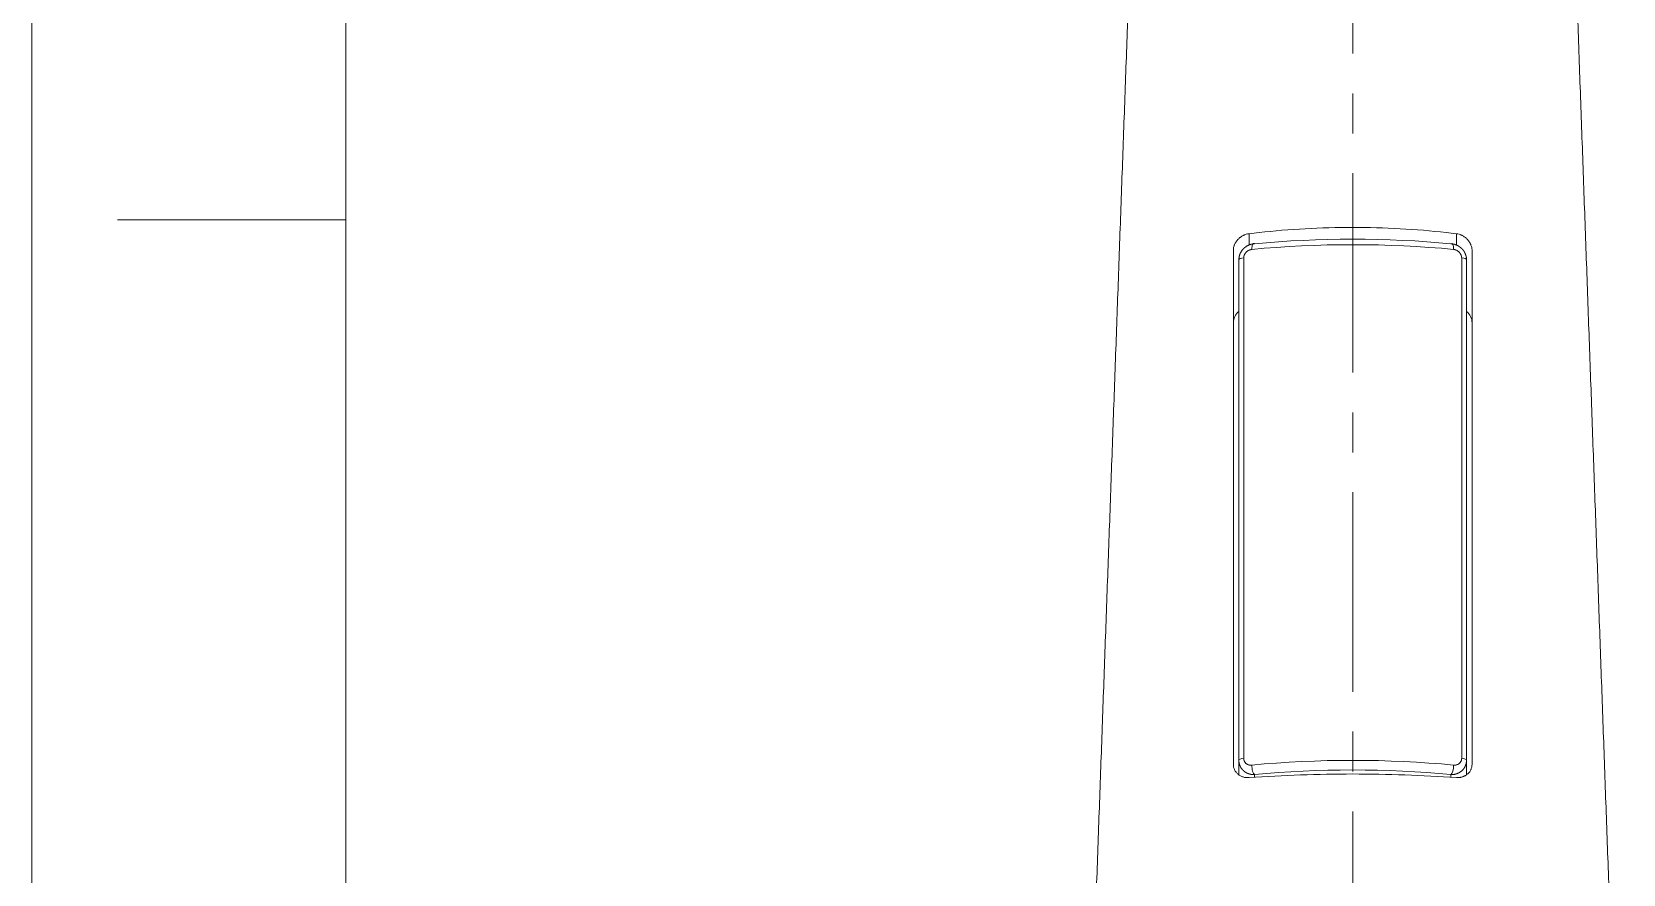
# Model space of a CAD drawing. Header units: millimetres. Extents: x 7606 to 8200, y 2765 to 3605.
# Drawn here: x 7606.4 to 7707.8, y 3243.4 to 3297 of the extents above; entities that cross this region are included whole.
import ezdxf

# ---------------------------------------------------------------- set-up
doc = ezdxf.new("R2010")
doc.units = ezdxf.units.MM
doc.linetypes.add('CENTERX2', pattern=[20.32, 12.7, -2.54, 2.54, -2.54])
doc.layers.get('0').update_dxf_attribs({"color": 3})
doc.layers.add('CENTER', color=1, linetype='CENTERX2', lineweight=15)
doc.layers.add('FORM', color=7, linetype='Continuous', lineweight=13)

msp = doc.modelspace()

# ---------------------------------------------------------------- linework, layer by layer
at = {"linetype": 'Continuous', "lineweight": 13, "extrusion": (0, 1, 0)}
for p, q in [((7683.95, 3284.19), (7683.95, 3283.46)), ((7697.15, 3283.46), (7697.15, 3284.19)), ((7683.61, 3282.65), (7683.61, 3250.78)), ((7697.49, 3250.78), (7697.49, 3282.65)), ((7684.3, 3249.74), (7684.3, 3249.57)), ((7696.8, 3249.57), (7696.8, 3249.74))]:
    msp.add_line(p, q, dxfattribs=at)
at = {"linetype": 'Continuous', "lineweight": 18, "extrusion": (0, 1, 0)}
for p, q in [((7683.3, 3250.66), (7683.3, 3282.53)), ((7697.8, 3282.53), (7697.8, 3250.66)), ((7683.3, 3249.73), (7683.3, 3250.66)), ((7697.8, 3250.66), (7697.8, 3249.74))]:
    msp.add_line(p, q, dxfattribs=at)
at = {"linetype": 'Continuous', "lineweight": 13}
for centre, major_axis, start_param, end_param in [((7690.55, 3278.76), (18.27, 0), 1.21141, 1.930183), ((7683.8, 3282.53), (0.5, 0), 1.960415, 3.141593), ((7697.3, 3282.53), (0.5, 0), 0, 1.181177), ((7683.8, 3250.66), (0.5, 0), 1.960415, 3.141593), ((7690.55, 3245.92), (-18.27, 0), 4.353003, 5.071775), ((7697.3, 3250.66), (0.5, 0), 0, 1.181177)]:
    msp.add_ellipse(centre, major_axis=major_axis, ratio=0.258819, start_param=start_param, end_param=end_param, dxfattribs=at)
at = {"linetype": 'Continuous', "lineweight": 18}
for centre, major_axis, ratio, start_param, end_param in [((7684.3, 3283.07), (-0.048, 0.498), 0.339716, 6.004403, 7.5752), ((7690.55, 3279.24), (-17.77, 0), 0.258819, 4.353003, 5.071775), ((7696.8, 3283.07), (0.048, 0.498), 0.339716, 4.991171, 6.561967), ((7683.95, 3278.52), (-1, 0), 0.939693, 5.419984, 6.283185), ((7697.15, 3278.52), (-1, 0), 0.939693, 3.141593, 4.004794), ((7684.3, 3250.22), (-0.048, 0.498), 0.339716, 1.292014, 2.862811), ((7690.55, 3245.44), (17.77, 0), 0.258819, 1.21141, 1.930183), ((7696.8, 3250.22), (0.048, 0.498), 0.339716, 3.420375, 4.991171)]:
    msp.add_ellipse(centre, major_axis=major_axis, ratio=ratio, start_param=start_param, end_param=end_param, dxfattribs=at)
for points in [[(7676.27, 3299.29), (7674.79, 3258.23), (7673.32, 3217.2)], [(7707.78, 3217.2), (7706.3, 3258.23), (7704.83, 3299.29)]]:
    msp.add_open_spline(points, degree=2, dxfattribs=at)
for points, knots in [([(7682.95, 3283.13), (7682.95, 3283.19), (7682.95, 3283.25), (7682.97, 3283.35), (7682.98, 3283.38), (7683, 3283.43), (7683, 3283.44), (7683.01, 3283.47), (7683.02, 3283.49), (7683.05, 3283.56), (7683.09, 3283.62), (7683.13, 3283.69), (7683.14, 3283.71), (7683.16, 3283.73), (7683.19, 3283.77), (7683.25, 3283.84), (7683.3, 3283.88), (7683.34, 3283.92), (7683.35, 3283.93), (7683.38, 3283.95), (7683.39, 3283.96), (7683.46, 3284.01), (7683.52, 3284.04), (7683.59, 3284.08), (7683.6, 3284.09), (7683.63, 3284.1), (7683.65, 3284.11), (7683.7, 3284.13), (7683.73, 3284.14), (7683.82, 3284.17), (7683.88, 3284.18), (7683.95, 3284.19)], [0, 0, 0, 0, 0.125, 0.125, 0.1875, 0.1875, 0.21875, 0.21875, 0.25, 0.25, 0.375, 0.375, 0.40625, 0.40625, 0.4375, 0.5, 0.5625, 0.5625, 0.59375, 0.59375, 0.625, 0.625, 0.75, 0.75, 0.78125, 0.78125, 0.8125, 0.8125, 0.875, 0.875, 1, 1, 1, 1]), ([(7697.15, 3284.19), (7696.93, 3284.21), (7694.82, 3284.47), (7692.57, 3284.59), (7688.52, 3284.59), (7686.27, 3284.47), (7684.16, 3284.21), (7683.95, 3284.19)], [0, 0, 0, 0, 0.050862, 0.5, 0.5, 0.949138, 1, 1, 1, 1]), ([(7697.15, 3284.19), (7697.21, 3284.18), (7697.27, 3284.17), (7697.37, 3284.14), (7697.4, 3284.13), (7697.44, 3284.11), (7697.46, 3284.1), (7697.49, 3284.09), (7697.5, 3284.08), (7697.58, 3284.04), (7697.64, 3284.01), (7697.72, 3283.95), (7697.74, 3283.93), (7697.79, 3283.88), (7697.82, 3283.86), (7697.89, 3283.79), (7697.93, 3283.73), (7697.99, 3283.65), (7698.01, 3283.62), (7698.03, 3283.58), (7698.04, 3283.56), (7698.05, 3283.53), (7698.06, 3283.52), (7698.09, 3283.44), (7698.11, 3283.38), (7698.13, 3283.3), (7698.13, 3283.29), (7698.14, 3283.26), (7698.14, 3283.24), (7698.15, 3283.19), (7698.15, 3283.16), (7698.15, 3283.13)], [0, 0, 0, 0, 0.125, 0.125, 0.1875, 0.1875, 0.21875, 0.21875, 0.25, 0.25, 0.375, 0.375, 0.4375, 0.4375, 0.5, 0.5, 0.625, 0.625, 0.6875, 0.6875, 0.71875, 0.71875, 0.75, 0.75, 0.875, 0.875, 0.90625, 0.90625, 0.9375, 0.9375, 1, 1, 1, 1]), ([(7682.95, 3283.13), (7682.95, 3280.41), (7682.95, 3277.68), (7682.95, 3272.23), (7682.95, 3269.51), (7682.95, 3261.32), (7682.95, 3255.86), (7682.95, 3250.4)], [0, 0, 0, 0, 0.25, 0.25, 0.5, 0.5, 1, 1, 1, 1]), ([(7683.3, 3282.53), (7683.3, 3282.54), (7683.3, 3282.55), (7683.3, 3282.56), (7683.3, 3282.58), (7683.3, 3282.59), (7683.3, 3282.61), (7683.3, 3282.63), (7683.3, 3282.64), (7683.31, 3282.66), (7683.31, 3282.68), (7683.31, 3282.7), (7683.31, 3282.71), (7683.32, 3282.73), (7683.32, 3282.75), (7683.33, 3282.77), (7683.33, 3282.79), (7683.34, 3282.81), (7683.34, 3282.82), (7683.35, 3282.84), (7683.36, 3282.86), (7683.36, 3282.88), (7683.37, 3282.9), (7683.38, 3282.92), (7683.39, 3282.94), (7683.4, 3282.96), (7683.41, 3282.98), (7683.42, 3283), (7683.43, 3283.02), (7683.44, 3283.04), (7683.45, 3283.06), (7683.46, 3283.07), (7683.48, 3283.09), (7683.49, 3283.11), (7683.5, 3283.13), (7683.52, 3283.15), (7683.53, 3283.17), (7683.55, 3283.19), (7683.57, 3283.21), (7683.58, 3283.23), (7683.6, 3283.24), (7683.62, 3283.26), (7683.64, 3283.28), (7683.66, 3283.3), (7683.68, 3283.31), (7683.7, 3283.33), (7683.72, 3283.35), (7683.74, 3283.36), (7683.77, 3283.38), (7683.79, 3283.39), (7683.81, 3283.41), (7683.84, 3283.42), (7683.86, 3283.43), (7683.89, 3283.44), (7683.92, 3283.46), (7683.94, 3283.47), (7683.97, 3283.48), (7684, 3283.49), (7684.02, 3283.5), (7684.05, 3283.51), (7684.08, 3283.52), (7684.11, 3283.52), (7684.14, 3283.53), (7684.17, 3283.53), (7684.2, 3283.54), (7684.23, 3283.54), (7684.27, 3283.55), (7684.29, 3283.55), (7684.3, 3283.55)], [0, 0, 0, 0, 0.010106, 0.020363, 0.030772, 0.041333, 0.052047, 0.062912, 0.073931, 0.085103, 0.096428, 0.107906, 0.119538, 0.131324, 0.143264, 0.155359, 0.167608, 0.180011, 0.19257, 0.205283, 0.218152, 0.231176, 0.244355, 0.25769, 0.271181, 0.284827, 0.29863, 0.312589, 0.326704, 0.340975, 0.355403, 0.369987, 0.384728, 0.399626, 0.414681, 0.429892, 0.445261, 0.460787, 0.47647, 0.492311, 0.508309, 0.524464, 0.540777, 0.557248, 0.573876, 0.590662, 0.607606, 0.624708, 0.641968, 0.659386, 0.676962, 0.694697, 0.712589, 0.73064, 0.748849, 0.767217, 0.785743, 0.804427, 0.82327, 0.842272, 0.861432, 0.880751, 0.900229, 0.919865, 0.939661, 0.959615, 0.979728, 1, 1, 1, 1]), ([(7684.12, 3283.19), (7684.12, 3283.19), (7684.11, 3283.18), (7684.1, 3283.18), (7684.08, 3283.18), (7684.07, 3283.18), (7684.06, 3283.18), (7684.05, 3283.17), (7684.04, 3283.17), (7684.02, 3283.17), (7684.01, 3283.16), (7684, 3283.16), (7683.99, 3283.16), (7683.98, 3283.15), (7683.97, 3283.15), (7683.95, 3283.14), (7683.94, 3283.14), (7683.91, 3283.12), (7683.84, 3283.09), (7683.78, 3283.03), (7683.73, 3282.98), (7683.7, 3282.94), (7683.67, 3282.89), (7683.65, 3282.86), (7683.64, 3282.83), (7683.63, 3282.81), (7683.63, 3282.79), (7683.62, 3282.77), (7683.62, 3282.75), (7683.61, 3282.73), (7683.61, 3282.71), (7683.61, 3282.69), (7683.61, 3282.67), (7683.61, 3282.66), (7683.61, 3282.65)], [0, 0, 0, 0, 0.015819, 0.031577, 0.047282, 0.062941, 0.078561, 0.094148, 0.109712, 0.125258, 0.140794, 0.156327, 0.171866, 0.187416, 0.202986, 0.218583, 0.234215, 0.249887, 0.375803, 0.499366, 0.563307, 0.625808, 0.687522, 0.749124, 0.774556, 0.799779, 0.82484, 0.849791, 0.874681, 0.899561, 0.924483, 0.949497, 0.974653, 1, 1, 1, 1]), ([(7696.8, 3283.55), (7696.8, 3283.55), (7696.81, 3283.55), (7696.83, 3283.55), (7696.84, 3283.54), (7696.86, 3283.54), (7696.88, 3283.54), (7696.89, 3283.54), (7696.91, 3283.54), (7696.92, 3283.53), (7696.94, 3283.53), (7696.95, 3283.53), (7696.97, 3283.53), (7696.98, 3283.52), (7697, 3283.52), (7697.01, 3283.52), (7697.03, 3283.51), (7697.04, 3283.51), (7697.05, 3283.5), (7697.07, 3283.5), (7697.08, 3283.49), (7697.1, 3283.49), (7697.11, 3283.48), (7697.12, 3283.48), (7697.14, 3283.47), (7697.15, 3283.47), (7697.17, 3283.46), (7697.18, 3283.46), (7697.19, 3283.45), (7697.21, 3283.44), (7697.22, 3283.44), (7697.23, 3283.43), (7697.24, 3283.43), (7697.26, 3283.42), (7697.27, 3283.41), (7697.28, 3283.41), (7697.29, 3283.4), (7697.3, 3283.39), (7697.32, 3283.38), (7697.33, 3283.38), (7697.34, 3283.37), (7697.35, 3283.36), (7697.36, 3283.35), (7697.37, 3283.35), (7697.38, 3283.34), (7697.39, 3283.33), (7697.4, 3283.32), (7697.41, 3283.31), (7697.42, 3283.3), (7697.43, 3283.3), (7697.44, 3283.29), (7697.45, 3283.28), (7697.46, 3283.27), (7697.47, 3283.26), (7697.48, 3283.25), (7697.49, 3283.24), (7697.5, 3283.23), (7697.51, 3283.23), (7697.52, 3283.22), (7697.53, 3283.21), (7697.54, 3283.2), (7697.54, 3283.19), (7697.55, 3283.18), (7697.56, 3283.17), (7697.57, 3283.16), (7697.58, 3283.15), (7697.58, 3283.14), (7697.59, 3283.13), (7697.6, 3283.12), (7697.6, 3283.11), (7697.61, 3283.1), (7697.62, 3283.09), (7697.62, 3283.08), (7697.63, 3283.07), (7697.64, 3283.07), (7697.64, 3283.06), (7697.65, 3283.05), (7697.66, 3283.04), (7697.66, 3283.03), (7697.67, 3283.02), (7697.67, 3283.01), (7697.68, 3283), (7697.68, 3282.99), (7697.69, 3282.98), (7697.69, 3282.97), (7697.7, 3282.96), (7697.7, 3282.95), (7697.71, 3282.94), (7697.71, 3282.93), (7697.72, 3282.92), (7697.72, 3282.91), (7697.72, 3282.9), (7697.73, 3282.89), (7697.73, 3282.88), (7697.73, 3282.87), (7697.74, 3282.86), (7697.74, 3282.85), (7697.74, 3282.84), (7697.75, 3282.83), (7697.75, 3282.82), (7697.75, 3282.82), (7697.76, 3282.81), (7697.76, 3282.8), (7697.76, 3282.79), (7697.76, 3282.78), (7697.77, 3282.77), (7697.77, 3282.76), (7697.77, 3282.75), (7697.77, 3282.74), (7697.78, 3282.73), (7697.78, 3282.72), (7697.78, 3282.71), (7697.78, 3282.71), (7697.78, 3282.7), (7697.78, 3282.69), (7697.79, 3282.68), (7697.79, 3282.67), (7697.79, 3282.66), (7697.79, 3282.65), (7697.79, 3282.64), (7697.79, 3282.64), (7697.79, 3282.63), (7697.79, 3282.62), (7697.79, 3282.61), (7697.79, 3282.6), (7697.79, 3282.59), (7697.8, 3282.59), (7697.8, 3282.58), (7697.8, 3282.57), (7697.8, 3282.56), (7697.8, 3282.55), (7697.8, 3282.55), (7697.8, 3282.54), (7697.8, 3282.53), (7697.8, 3282.53)], [0, 0, 0, 0, 0.010156, 0.020272, 0.030349, 0.040386, 0.050383, 0.06034, 0.070258, 0.080136, 0.089974, 0.099772, 0.109531, 0.11925, 0.12893, 0.138569, 0.148169, 0.15773, 0.16725, 0.176731, 0.186173, 0.195575, 0.204937, 0.214259, 0.223542, 0.232785, 0.241989, 0.251153, 0.260277, 0.269362, 0.278408, 0.287413, 0.296379, 0.305306, 0.314193, 0.32304, 0.331848, 0.340616, 0.349345, 0.358034, 0.366684, 0.375294, 0.383865, 0.392396, 0.400888, 0.40934, 0.417753, 0.426126, 0.43446, 0.442755, 0.45101, 0.459226, 0.467402, 0.475539, 0.483636, 0.491694, 0.499713, 0.507692, 0.515632, 0.523532, 0.531394, 0.539216, 0.546998, 0.554742, 0.562446, 0.57011, 0.577736, 0.585322, 0.592869, 0.600377, 0.607845, 0.615274, 0.622665, 0.630015, 0.637327, 0.6446, 0.651833, 0.659027, 0.666183, 0.673299, 0.680376, 0.687414, 0.694413, 0.701372, 0.708293, 0.715175, 0.722018, 0.728821, 0.735586, 0.742312, 0.748999, 0.755647, 0.762256, 0.768826, 0.775358, 0.78185, 0.788304, 0.794719, 0.801095, 0.807432, 0.81373, 0.81999, 0.826211, 0.832394, 0.838538, 0.844643, 0.850709, 0.856737, 0.862726, 0.868677, 0.874589, 0.880463, 0.886298, 0.892095, 0.897853, 0.903573, 0.909255, 0.914898, 0.920503, 0.92607, 0.931598, 0.937088, 0.94254, 0.947954, 0.95333, 0.958667, 0.963967, 0.969228, 0.974451, 0.979637, 0.984785, 0.989894, 0.994966, 1, 1, 1, 1]), ([(7697.49, 3282.65), (7697.49, 3282.65), (7697.49, 3282.66), (7697.49, 3282.67), (7697.49, 3282.68), (7697.48, 3282.7), (7697.48, 3282.71), (7697.48, 3282.72), (7697.48, 3282.73), (7697.48, 3282.74), (7697.48, 3282.75), (7697.47, 3282.76), (7697.47, 3282.77), (7697.47, 3282.78), (7697.46, 3282.79), (7697.46, 3282.81), (7697.46, 3282.82), (7697.45, 3282.83), (7697.45, 3282.84), (7697.44, 3282.86), (7697.42, 3282.89), (7697.39, 3282.94), (7697.36, 3282.98), (7697.32, 3283.02), (7697.28, 3283.06), (7697.22, 3283.1), (7697.18, 3283.13), (7697.14, 3283.14), (7697.12, 3283.15), (7697.1, 3283.16), (7697.08, 3283.17), (7697.06, 3283.17), (7697.04, 3283.18), (7697.02, 3283.18), (7696.99, 3283.18), (7696.98, 3283.19), (7696.97, 3283.19)], [0, 0, 0, 0, 0.014117, 0.028161, 0.042139, 0.056062, 0.069935, 0.08377, 0.097573, 0.111353, 0.12512, 0.138882, 0.152647, 0.166424, 0.180223, 0.194051, 0.207918, 0.221831, 0.235799, 0.249831, 0.311769, 0.373643, 0.436123, 0.499861, 0.582384, 0.665279, 0.749802, 0.777665, 0.805415, 0.833094, 0.860744, 0.888405, 0.916121, 0.943931, 0.971877, 1, 1, 1, 1]), ([(7698.15, 3250.4), (7698.15, 3255.86), (7698.15, 3261.32), (7698.15, 3269.51), (7698.15, 3272.23), (7698.15, 3277.68), (7698.15, 3280.41), (7698.15, 3283.13)], [0, 0, 0, 0, 0.5, 0.5, 0.75, 0.75, 1, 1, 1, 1]), ([(7684.3, 3249.74), (7684.29, 3249.74), (7684.28, 3249.74), (7684.27, 3249.74), (7684.25, 3249.74), (7684.23, 3249.74), (7684.22, 3249.74), (7684.2, 3249.74), (7684.19, 3249.74), (7684.17, 3249.74), (7684.16, 3249.74), (7684.14, 3249.74), (7684.13, 3249.75), (7684.11, 3249.75), (7684.1, 3249.75), (7684.08, 3249.75), (7684.07, 3249.76), (7684.05, 3249.76), (7684.04, 3249.76), (7684.02, 3249.76), (7684.01, 3249.77), (7684, 3249.77), (7683.98, 3249.77), (7683.97, 3249.78), (7683.96, 3249.78), (7683.94, 3249.79), (7683.93, 3249.79), (7683.92, 3249.8), (7683.9, 3249.8), (7683.89, 3249.81), (7683.88, 3249.81), (7683.86, 3249.82), (7683.85, 3249.82), (7683.84, 3249.83), (7683.83, 3249.83), (7683.81, 3249.84), (7683.8, 3249.84), (7683.79, 3249.85), (7683.78, 3249.86), (7683.77, 3249.86), (7683.76, 3249.87), (7683.74, 3249.88), (7683.73, 3249.88), (7683.72, 3249.89), (7683.71, 3249.9), (7683.7, 3249.9), (7683.69, 3249.91), (7683.68, 3249.92), (7683.67, 3249.93), (7683.66, 3249.93), (7683.65, 3249.94), (7683.64, 3249.95), (7683.63, 3249.96), (7683.62, 3249.96), (7683.61, 3249.97), (7683.6, 3249.98), (7683.59, 3249.99), (7683.58, 3250), (7683.58, 3250), (7683.57, 3250.01), (7683.56, 3250.02), (7683.55, 3250.03), (7683.54, 3250.04), (7683.53, 3250.05), (7683.53, 3250.05), (7683.52, 3250.06), (7683.51, 3250.07), (7683.5, 3250.08), (7683.5, 3250.09), (7683.49, 3250.1), (7683.48, 3250.11), (7683.48, 3250.12), (7683.47, 3250.12), (7683.46, 3250.13), (7683.46, 3250.14), (7683.45, 3250.15), (7683.44, 3250.16), (7683.44, 3250.17), (7683.43, 3250.18), (7683.43, 3250.19), (7683.42, 3250.2), (7683.42, 3250.21), (7683.41, 3250.21), (7683.41, 3250.22), (7683.4, 3250.23), (7683.4, 3250.24), (7683.39, 3250.25), (7683.39, 3250.26), (7683.38, 3250.27), (7683.38, 3250.28), (7683.37, 3250.29), (7683.37, 3250.3), (7683.37, 3250.31), (7683.36, 3250.31), (7683.36, 3250.32), (7683.36, 3250.33), (7683.35, 3250.34), (7683.35, 3250.35), (7683.35, 3250.36), (7683.34, 3250.37), (7683.34, 3250.38), (7683.34, 3250.39), (7683.33, 3250.4), (7683.33, 3250.4), (7683.33, 3250.41), (7683.33, 3250.42), (7683.32, 3250.43), (7683.32, 3250.44), (7683.32, 3250.45), (7683.32, 3250.46), (7683.32, 3250.47), (7683.31, 3250.48), (7683.31, 3250.48), (7683.31, 3250.49), (7683.31, 3250.5), (7683.31, 3250.51), (7683.31, 3250.52), (7683.31, 3250.53), (7683.3, 3250.53), (7683.3, 3250.54), (7683.3, 3250.55), (7683.3, 3250.56), (7683.3, 3250.57), (7683.3, 3250.58), (7683.3, 3250.58), (7683.3, 3250.59), (7683.3, 3250.6), (7683.3, 3250.61), (7683.3, 3250.62), (7683.3, 3250.62), (7683.3, 3250.63), (7683.3, 3250.64), (7683.3, 3250.65), (7683.3, 3250.65), (7683.3, 3250.66)], [0, 0, 0, 0, 0.010156, 0.020272, 0.030349, 0.040386, 0.050383, 0.06034, 0.070258, 0.080136, 0.089974, 0.099772, 0.109531, 0.11925, 0.12893, 0.138569, 0.148169, 0.15773, 0.16725, 0.176731, 0.186173, 0.195575, 0.204937, 0.214259, 0.223542, 0.232785, 0.241989, 0.251153, 0.260277, 0.269362, 0.278408, 0.287413, 0.296379, 0.305306, 0.314193, 0.32304, 0.331848, 0.340616, 0.349345, 0.358034, 0.366684, 0.375294, 0.383865, 0.392396, 0.400888, 0.40934, 0.417753, 0.426126, 0.43446, 0.442755, 0.45101, 0.459226, 0.467402, 0.475539, 0.483636, 0.491694, 0.499713, 0.507692, 0.515632, 0.523532, 0.531394, 0.539216, 0.546998, 0.554742, 0.562446, 0.57011, 0.577736, 0.585322, 0.592869, 0.600377, 0.607845, 0.615274, 0.622665, 0.630015, 0.637327, 0.6446, 0.651833, 0.659027, 0.666183, 0.673299, 0.680376, 0.687414, 0.694413, 0.701372, 0.708293, 0.715175, 0.722018, 0.728821, 0.735586, 0.742312, 0.748999, 0.755647, 0.762256, 0.768826, 0.775358, 0.78185, 0.788304, 0.794719, 0.801095, 0.807432, 0.81373, 0.81999, 0.826211, 0.832394, 0.838538, 0.844643, 0.850709, 0.856737, 0.862726, 0.868677, 0.874589, 0.880463, 0.886298, 0.892095, 0.897853, 0.903573, 0.909255, 0.914898, 0.920503, 0.92607, 0.931598, 0.937088, 0.94254, 0.947954, 0.95333, 0.958667, 0.963967, 0.969228, 0.974451, 0.979637, 0.984785, 0.989894, 0.994966, 1, 1, 1, 1]), ([(7683.61, 3250.78), (7683.61, 3250.77), (7683.61, 3250.76), (7683.61, 3250.75), (7683.61, 3250.74), (7683.61, 3250.73), (7683.61, 3250.72), (7683.61, 3250.71), (7683.61, 3250.7), (7683.62, 3250.69), (7683.62, 3250.68), (7683.62, 3250.67), (7683.62, 3250.66), (7683.63, 3250.65), (7683.63, 3250.64), (7683.63, 3250.63), (7683.64, 3250.62), (7683.64, 3250.61), (7683.65, 3250.6), (7683.65, 3250.58), (7683.67, 3250.55), (7683.7, 3250.51), (7683.73, 3250.47), (7683.77, 3250.44), (7683.82, 3250.41), (7683.87, 3250.38), (7683.92, 3250.36), (7683.95, 3250.35), (7683.97, 3250.35), (7683.99, 3250.35), (7684.01, 3250.34), (7684.04, 3250.34), (7684.06, 3250.34), (7684.08, 3250.34), (7684.1, 3250.34), (7684.11, 3250.34), (7684.12, 3250.34)], [0, 0, 0, 0, 0.014117, 0.028161, 0.042139, 0.056062, 0.069935, 0.08377, 0.097573, 0.111353, 0.12512, 0.138882, 0.152647, 0.166424, 0.180223, 0.194051, 0.207918, 0.221831, 0.235799, 0.249831, 0.311769, 0.373643, 0.436123, 0.499861, 0.582384, 0.665279, 0.749802, 0.777665, 0.805415, 0.833094, 0.860744, 0.888405, 0.916121, 0.943931, 0.971877, 1, 1, 1, 1]), ([(7697.8, 3250.66), (7697.8, 3250.65), (7697.8, 3250.64), (7697.8, 3250.62), (7697.8, 3250.61), (7697.79, 3250.59), (7697.79, 3250.58), (7697.79, 3250.56), (7697.79, 3250.54), (7697.79, 3250.53), (7697.79, 3250.51), (7697.78, 3250.49), (7697.78, 3250.48), (7697.78, 3250.46), (7697.77, 3250.44), (7697.77, 3250.42), (7697.76, 3250.4), (7697.76, 3250.39), (7697.75, 3250.37), (7697.74, 3250.35), (7697.74, 3250.33), (7697.73, 3250.31), (7697.72, 3250.3), (7697.72, 3250.28), (7697.71, 3250.26), (7697.7, 3250.24), (7697.69, 3250.22), (7697.68, 3250.21), (7697.67, 3250.19), (7697.66, 3250.17), (7697.64, 3250.15), (7697.63, 3250.13), (7697.62, 3250.12), (7697.6, 3250.1), (7697.59, 3250.08), (7697.58, 3250.06), (7697.56, 3250.05), (7697.54, 3250.03), (7697.53, 3250.01), (7697.51, 3250), (7697.49, 3249.98), (7697.47, 3249.96), (7697.45, 3249.95), (7697.43, 3249.93), (7697.41, 3249.92), (7697.39, 3249.9), (7697.37, 3249.89), (7697.35, 3249.88), (7697.33, 3249.86), (7697.3, 3249.85), (7697.28, 3249.84), (7697.26, 3249.83), (7697.23, 3249.82), (7697.21, 3249.81), (7697.18, 3249.8), (7697.15, 3249.79), (7697.12, 3249.78), (7697.1, 3249.77), (7697.07, 3249.76), (7697.04, 3249.76), (7697.01, 3249.75), (7696.98, 3249.75), (7696.95, 3249.74), (7696.92, 3249.74), (7696.89, 3249.74), (7696.86, 3249.74), (7696.83, 3249.74), (7696.81, 3249.74), (7696.8, 3249.74)], [0, 0, 0, 0, 0.010106, 0.020363, 0.030772, 0.041333, 0.052047, 0.062912, 0.073931, 0.085103, 0.096428, 0.107906, 0.119538, 0.131324, 0.143264, 0.155359, 0.167608, 0.180011, 0.19257, 0.205283, 0.218152, 0.231176, 0.244355, 0.25769, 0.271181, 0.284827, 0.29863, 0.312589, 0.326704, 0.340975, 0.355403, 0.369987, 0.384728, 0.399626, 0.414681, 0.429892, 0.445261, 0.460787, 0.47647, 0.492311, 0.508309, 0.524464, 0.540777, 0.557248, 0.573876, 0.590662, 0.607606, 0.624708, 0.641968, 0.659386, 0.676962, 0.694697, 0.712589, 0.73064, 0.748849, 0.767217, 0.785743, 0.804427, 0.82327, 0.842272, 0.861432, 0.880751, 0.900229, 0.919865, 0.939661, 0.959615, 0.979728, 1, 1, 1, 1]), ([(7696.97, 3250.34), (7696.98, 3250.34), (7696.99, 3250.34), (7697, 3250.34), (7697.01, 3250.34), (7697.02, 3250.34), (7697.03, 3250.34), (7697.05, 3250.34), (7697.06, 3250.34), (7697.07, 3250.34), (7697.08, 3250.34), (7697.09, 3250.35), (7697.1, 3250.35), (7697.12, 3250.35), (7697.13, 3250.35), (7697.14, 3250.35), (7697.15, 3250.36), (7697.19, 3250.37), (7697.25, 3250.39), (7697.32, 3250.43), (7697.36, 3250.47), (7697.39, 3250.51), (7697.42, 3250.55), (7697.44, 3250.58), (7697.45, 3250.6), (7697.46, 3250.62), (7697.47, 3250.64), (7697.47, 3250.66), (7697.48, 3250.68), (7697.48, 3250.7), (7697.48, 3250.72), (7697.49, 3250.74), (7697.49, 3250.76), (7697.49, 3250.77), (7697.49, 3250.78)], [0, 0, 0, 0, 0.015819, 0.031577, 0.047282, 0.062941, 0.078561, 0.094148, 0.109712, 0.125258, 0.140794, 0.156327, 0.171866, 0.187416, 0.202986, 0.218583, 0.234215, 0.249887, 0.375803, 0.499366, 0.563307, 0.625808, 0.687522, 0.749124, 0.774556, 0.799779, 0.82484, 0.849791, 0.874681, 0.899561, 0.924483, 0.949497, 0.974653, 1, 1, 1, 1]), ([(7683.95, 3249.55), (7683.88, 3249.55), (7683.82, 3249.55), (7683.72, 3249.56), (7683.69, 3249.56), (7683.63, 3249.57), (7683.6, 3249.58), (7683.51, 3249.61), (7683.45, 3249.63), (7683.37, 3249.68), (7683.34, 3249.69), (7683.3, 3249.72), (7683.29, 3249.73), (7683.27, 3249.74), (7683.26, 3249.75), (7683.2, 3249.8), (7683.16, 3249.85), (7683.11, 3249.9), (7683.1, 3249.92), (7683.08, 3249.94), (7683.08, 3249.95), (7683.05, 3249.99), (7683.04, 3250.02), (7683, 3250.1), (7682.98, 3250.15), (7682.96, 3250.23), (7682.96, 3250.24), (7682.96, 3250.27), (7682.95, 3250.32), (7682.95, 3250.37), (7682.95, 3250.4)], [0, 0, 0, 0, 0.125, 0.125, 0.1875, 0.1875, 0.25, 0.25, 0.375, 0.375, 0.4375, 0.4375, 0.46875, 0.46875, 0.5, 0.5, 0.625, 0.625, 0.65625, 0.65625, 0.6875, 0.6875, 0.75, 0.75, 0.875, 0.875, 0.90625, 0.90625, 0.9375, 1, 1, 1, 1]), ([(7683.95, 3249.55), (7686.11, 3249.7), (7688.33, 3249.78), (7692.77, 3249.78), (7694.99, 3249.7), (7697.15, 3249.55)], [0, 0, 0, 0, 0.5, 0.5, 1, 1, 1, 1]), ([(7698.15, 3250.4), (7698.15, 3250.33), (7698.14, 3250.27), (7698.12, 3250.19), (7698.11, 3250.16), (7698.1, 3250.11), (7698.09, 3250.1), (7698.08, 3250.07), (7698.08, 3250.06), (7698.04, 3249.99), (7698.01, 3249.94), (7697.97, 3249.88), (7697.96, 3249.87), (7697.94, 3249.85), (7697.93, 3249.84), (7697.9, 3249.8), (7697.87, 3249.78), (7697.8, 3249.73), (7697.75, 3249.69), (7697.69, 3249.66), (7697.67, 3249.65), (7697.64, 3249.64), (7697.6, 3249.62), (7697.53, 3249.59), (7697.47, 3249.57), (7697.42, 3249.57), (7697.41, 3249.56), (7697.37, 3249.56), (7697.36, 3249.56), (7697.28, 3249.55), (7697.21, 3249.55), (7697.15, 3249.55)], [0, 0, 0, 0, 0.125, 0.125, 0.1875, 0.1875, 0.21875, 0.21875, 0.25, 0.25, 0.375, 0.375, 0.40625, 0.40625, 0.4375, 0.4375, 0.5, 0.5, 0.625, 0.625, 0.65625, 0.65625, 0.6875, 0.75, 0.8125, 0.8125, 0.84375, 0.84375, 0.875, 0.875, 1, 1, 1, 1])]:
    msp.add_open_spline(points, degree=3, knots=knots, dxfattribs=at)
at = {"layer": 'CENTER'}
msp.add_line((7690.55, 3409.96), (7690.55, 2817.52), dxfattribs=at)
at = {"layer": 'FORM', "color": 7, "linetype": 'Continuous'}
for p, q in [((7606.42, 3605.07), (7606.42, 2765.08)), ((7626.42, 3285.07), (7611.88, 3285.07))]:
    msp.add_line(p, q, dxfattribs=at)
at = {"layer": 'FORM', "linetype": 'Continuous'}
msp.add_line((7626.42, 2785.08), (7626.42, 3585.07), dxfattribs=at)

doc.saveas('drawing.dxf')
